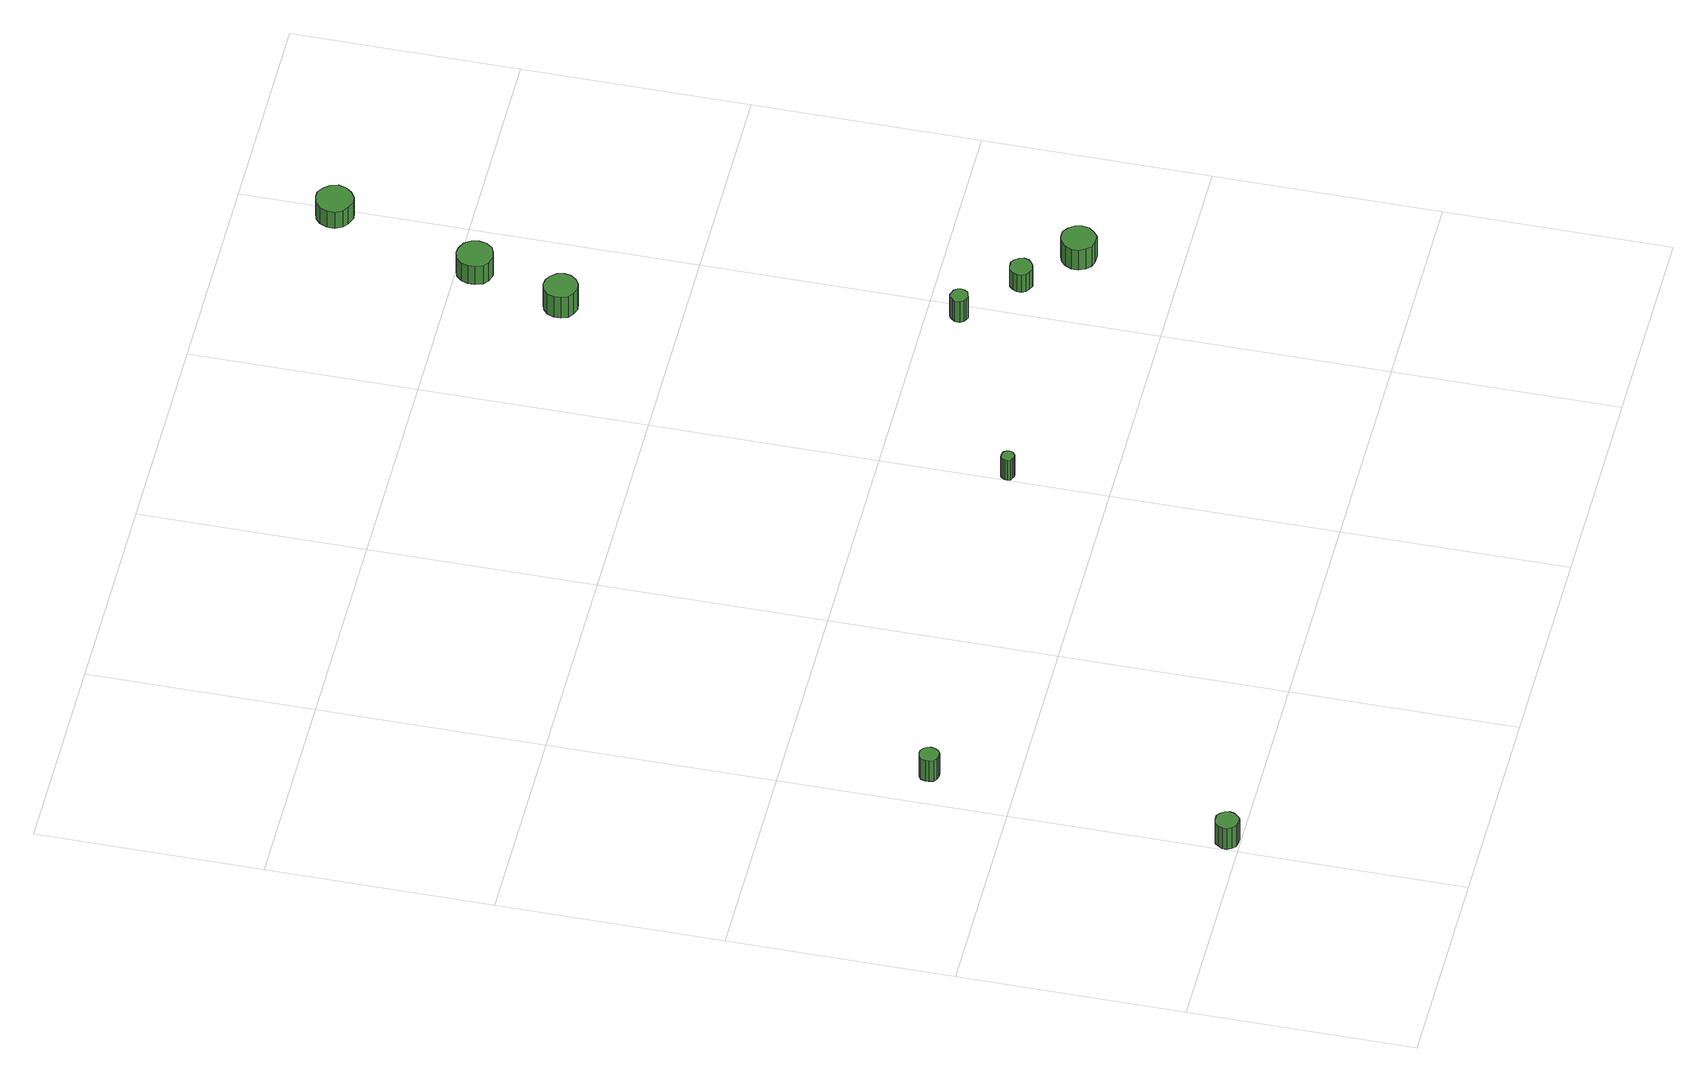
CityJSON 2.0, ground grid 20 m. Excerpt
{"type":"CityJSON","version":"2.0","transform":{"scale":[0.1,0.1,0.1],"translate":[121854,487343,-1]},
"CityObjects":{
"tree1":{"type":"SolitaryVegetationObject","attributes":{"function":"something"},"geometry":[{"type":"MultiSurface","lod":"1","boundaries":[[[0,1,2,3,4,5,6,7,8,9,10,11,12,13,14]],[[15,16,17,18,19,20,21,22,23,24,25,26,27,28,29]],[[0,29,28,1]],[[1,28,27,2]],[[2,27,26,3]],[[3,26,25,4]],[[4,25,24,5]],[[5,24,23,6]],[[6,23,22,7]],[[7,22,21,8]],[[8,21,20,9]],[[9,20,19,10]],[[10,19,18,11]],[[11,18,17,12]],[[12,17,16,13]],[[13,16,15,14]],[[14,15,29,0]]]}]},
"tree2":{"type":"SolitaryVegetationObject","attributes":{"function":"something"},"geometry":[{"type":"MultiSurface","lod":"1","boundaries":[[[30,31,32,33,34,35,36,37,38,39,40,41,42,43,44]],[[45,46,47,48,49,50,51,52,53,54,55,56,57,58,59]],[[30,59,58,31]],[[31,58,57,32]],[[32,57,56,33]],[[33,56,55,34]],[[34,55,54,35]],[[35,54,53,36]],[[36,53,52,37]],[[37,52,51,38]],[[38,51,50,39]],[[39,50,49,40]],[[40,49,48,41]],[[41,48,47,42]],[[42,47,46,43]],[[43,46,45,44]],[[44,45,59,30]]]}]},
"tree3":{"type":"SolitaryVegetationObject","attributes":{"function":"something"}},
"tree4":{"type":"SolitaryVegetationObject","attributes":{"function":"something"},"geometry":[{"type":"MultiSurface","lod":"1","boundaries":[[[60,61,62,63,64,65,66,67,68,69,70,71,72,73,74]],[[75,76,77,78,79,80,81,82,83,84,85,86,87,88,89]],[[60,89,88,61]],[[61,88,87,62]],[[62,87,86,63]],[[63,86,85,64]],[[64,85,84,65]],[[65,84,83,66]],[[66,83,82,67]],[[67,82,81,68]],[[68,81,80,69]],[[69,80,79,70]],[[70,79,78,71]],[[71,78,77,72]],[[72,77,76,73]],[[73,76,75,74]],[[74,75,89,60]]]}]},
"tree5":{"type":"SolitaryVegetationObject","attributes":{"function":"something"}},
"tree6":{"type":"SolitaryVegetationObject","attributes":{"function":"something"},"geometry":[{"type":"MultiSurface","lod":"1","boundaries":[[[90,91,92,93,94,95,96,97,98,99,100,101,102,103,104]],[[105,106,107,108,109,110,111,112,113,114,115,116,117,118,119]],[[90,119,118,91]],[[91,118,117,92]],[[92,117,116,93]],[[93,116,115,94]],[[94,115,114,95]],[[95,114,113,96]],[[96,113,112,97]],[[97,112,111,98]],[[98,111,110,99]],[[99,110,109,100]],[[100,109,108,101]],[[101,108,107,102]],[[102,107,106,103]],[[103,106,105,104]],[[104,105,119,90]]]}]},
"tree7":{"type":"SolitaryVegetationObject","attributes":{"function":"something"},"geometry":[{"type":"MultiSurface","lod":"1","boundaries":[[[120,121,122,123,124,125,126,127,128,129,130,131,132,133,134]],[[135,136,137,138,139,140,141,142,143,144,145,146,147,148,149]],[[120,149,148,121]],[[121,148,147,122]],[[122,147,146,123]],[[123,146,145,124]],[[124,145,144,125]],[[125,144,143,126]],[[126,143,142,127]],[[127,142,141,128]],[[128,141,140,129]],[[129,140,139,130]],[[130,139,138,131]],[[131,138,137,132]],[[132,137,136,133]],[[133,136,135,134]],[[134,135,149,120]]]}]},
"tree8":{"type":"SolitaryVegetationObject","attributes":{"function":"something"},"geometry":[{"type":"MultiSurface","lod":"1","boundaries":[[[150,151,152,153,154,155,156,157,158,159,160,161,162,163,164]],[[165,166,167,168,169,170,171,172,173,174,175,176,177,178,179]],[[150,179,178,151]],[[151,178,177,152]],[[152,177,176,153]],[[153,176,175,154]],[[154,175,174,155]],[[155,174,173,156]],[[156,173,172,157]],[[157,172,171,158]],[[158,171,170,159]],[[159,170,169,160]],[[160,169,168,161]],[[161,168,167,162]],[[162,167,166,163]],[[163,166,165,164]],[[164,165,179,150]]]}]},
"tree9":{"type":"SolitaryVegetationObject","attributes":{"function":"something"},"geometry":[{"type":"MultiSurface","lod":"1","boundaries":[[[180,181,182,183,184,185,186,187,188,189,190,191,192,193,194]],[[195,196,197,198,199,200,201,202,203,204,205,206,207,208,209]],[[180,209,208,181]],[[181,208,207,182]],[[182,207,206,183]],[[183,206,205,184]],[[184,205,204,185]],[[185,204,203,186]],[[186,203,202,187]],[[187,202,201,188]],[[188,201,200,189]],[[189,200,199,190]],[[190,199,198,191]],[[191,198,197,192]],[[192,197,196,193]],[[193,196,195,194]],[[194,195,209,180]]]}]},
"tree10":{"type":"SolitaryVegetationObject","attributes":{"function":"something"},"geometry":[{"type":"MultiSurface","lod":"1","boundaries":[[[210,211,212,213,214,215,216,217,218,219,220,221,222,223,224]],[[225,226,227,228,229,230,231,232,233,234,235,236,237,238,239]],[[210,239,238,211]],[[211,238,237,212]],[[212,237,236,213]],[[213,236,235,214]],[[214,235,234,215]],[[215,234,233,216]],[[216,233,232,217]],[[217,232,231,218]],[[218,231,230,219]],[[219,230,229,220]],[[220,229,228,221]],[[221,228,227,222]],[[222,227,226,223]],[[223,226,225,224]],[[224,225,239,210]]]}]},
"tree11":{"type":"SolitaryVegetationObject","attributes":{"function":"something"}},
"tree12":{"type":"SolitaryVegetationObject","attributes":{"function":"something"}},
"tree13":{"type":"SolitaryVegetationObject","attributes":{"function":"something"},"geometry":[{"type":"MultiSurface","lod":"1","boundaries":[[[240,241,242,243,244,245,246,247,248,249,250,251,252,253,254]],[[255,256,257,258,259,260,261,262,263,264,265,266,267,268,269]],[[240,269,268,241]],[[241,268,267,242]],[[242,267,266,243]],[[243,266,265,244]],[[244,265,264,245]],[[245,264,263,246]],[[246,263,262,247]],[[247,262,261,248]],[[248,261,260,249]],[[249,260,259,250]],[[250,259,258,251]],[[251,258,257,252]],[[252,257,256,253]],[[253,256,255,254]],[[254,255,269,240]]]}]}
},
"vertices":[
[23,12,30],[22,16,30],[19,20,30],[16,22,30],[11,22,30],[7,21,30],[4,18,30],[2,14,30],[2,10,30],[4,6,30],[7,3,30],[11,2,30],[16,2,30],[19,4,30],[22,8,30],[22,8,6],[19,4,6],[16,2,6],[11,2,6],[7,3,6],[4,6,6],[2,10,6],[2,14,6],[4,18,6],[7,21,6],[11,22,6],[16,22,6],[19,20,6],[22,16,6],[23,12,6],
[44,276,31],[43,279,31],[41,282,31],[38,284,31],[34,284,31],[31,283,31],[28,281,31],[27,277,31],[27,274,31],[28,270,31],[31,268,31],[34,267,31],[38,267,31],[41,269,31],[43,272,31],[43,272,7],[41,269,7],[38,267,7],[34,267,7],[31,268,7],[28,270,7],[27,274,7],[27,277,7],[28,281,7],[31,283,7],[34,284,7],[38,284,7],[41,282,7],[43,279,7],[44,276,7],
[412,290,30],[411,292,30],[410,294,30],[408,295,30],[405,295,30],[403,295,30],[401,293,30],[400,291,30],[400,289,30],[401,286,30],[403,285,30],[405,284,30],[408,284,30],[410,286,30],[411,287,30],[411,287,7],[410,286,7],[408,284,7],[405,284,7],[403,285,7],[401,286,7],[400,289,7],[400,291,7],[401,293,7],[403,295,7],[405,295,7],[408,295,7],[410,294,7],[411,292,7],[412,290,7],
[595,372,31],[594,375,31],[592,378,31],[589,379,31],[586,380,31],[583,379,31],[581,377,31],[579,374,31],[579,370,31],[581,367,31],[583,365,31],[586,364,31],[589,365,31],[592,366,31],[594,369,31],[594,369,7],[592,366,7],[589,365,7],[586,364,7],[583,365,7],[581,367,7],[579,370,7],[579,374,7],[581,377,7],[583,379,7],[586,380,7],[589,379,7],[592,378,7],[594,375,7],[595,372,7],
[647,329,27],[646,333,27],[643,337,27],[640,339,27],[635,339,27],[631,338,27],[628,335,27],[626,331,27],[626,327,27],[628,323,27],[631,321,27],[635,319,27],[640,320,27],[643,322,27],[646,325,27],[646,325,7],[643,322,7],[640,320,7],[635,319,7],[631,321,7],[628,323,7],[626,327,7],[626,331,7],[628,335,7],[631,338,7],[635,339,7],[640,339,7],[643,337,7],[646,333,7],[647,329,7],
[540,704,31],[539,710,31],[535,715,31],[530,718,31],[524,719,31],[518,717,31],[513,713,31],[511,707,31],[511,701,31],[513,695,31],[518,691,31],[524,689,31],[530,690,31],[535,693,31],[539,698,31],[539,698,7],[535,693,7],[530,690,7],[524,689,7],[518,691,7],[513,695,7],[511,701,7],[511,707,7],[513,713,7],[518,717,7],[524,719,7],[530,718,7],[535,715,7],[539,710,7],[540,704,7],
[694,289,29],[693,295,29],[689,300,29],[684,304,29],[677,304,29],[671,302,29],[667,298,29],[664,292,29],[664,286,29],[667,280,29],[671,276,29],[677,274,29],[684,274,29],[689,278,29],[693,283,29],[693,283,6],[689,278,6],[684,274,6],[677,274,6],[671,276,6],[667,280,6],[664,286,6],[664,292,6],[667,298,6],[671,302,6],[677,304,6],[684,304,6],[689,300,6],[693,295,6],[694,289,6],
[566,784,28],[565,790,28],[561,796,28],[555,799,28],[549,800,28],[542,798,28],[537,793,28],[535,787,28],[535,781,28],[537,774,28],[542,770,28],[549,768,28],[555,769,28],[561,772,28],[565,777,28],[565,777,7],[561,772,7],[555,769,7],[549,768,7],[542,770,7],[537,774,7],[535,781,7],[535,787,7],[537,793,7],[542,798,7],[549,800,7],[555,799,7],[561,796,7],[565,790,7],[566,784,7],
[608,915,27],[606,922,27],[602,927,27],[596,931,27],[590,931,27],[583,929,27],[578,925,27],[575,918,27],[575,911,27],[578,905,27],[583,901,27],[590,898,27],[596,899,27],[602,903,27],[606,908,27],[606,908,8],[602,903,8],[596,899,8],[590,898,8],[583,901,8],[578,905,8],[575,911,8],[575,918,8],[578,925,8],[583,929,8],[590,931,8],[596,931,8],[602,927,8],[606,922,8],[608,915,8]
]}
